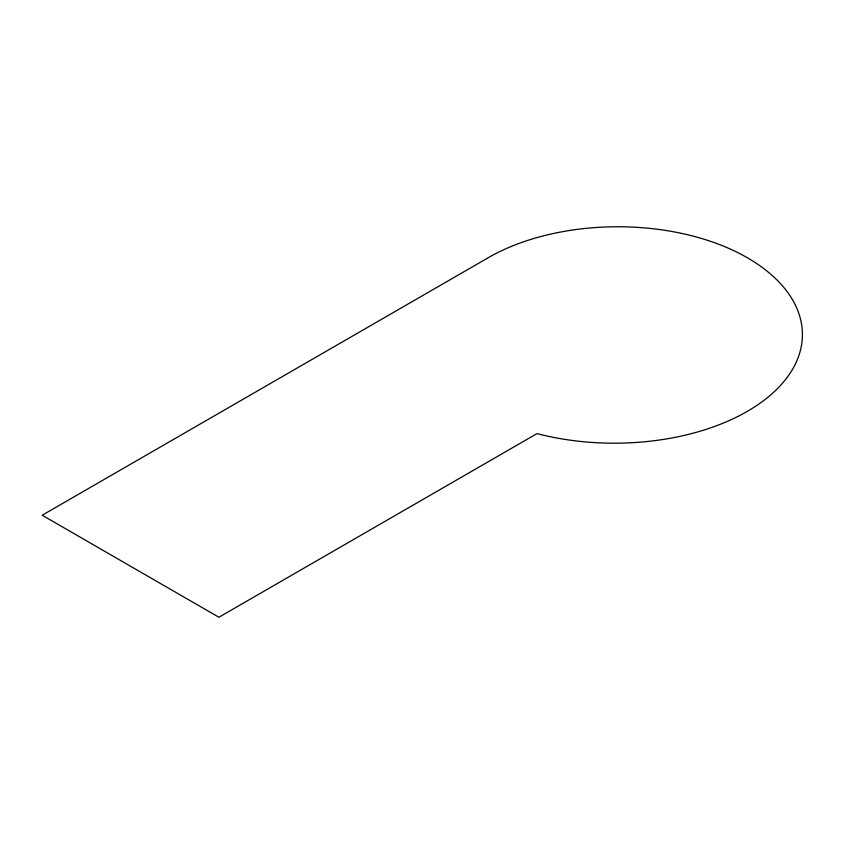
<?xml version="1.0" encoding="UTF-8"?>
<svg xmlns="http://www.w3.org/2000/svg" width="844" height="844" viewBox="0 0 844 844"><rect width="100%" height="100%" fill="white"/><g stroke="black" fill="none" stroke-linecap="round" stroke-linejoin="round"><path stroke-width="1.27" d="M486.482 258.728L42.2 515.23L218.902 617.249L536.974 433.616A188.191 108.644 0 0 0 768.399 396.849A188.191 108.644 0 0 0 749.018 258.728A183.264 105.806 0 0 0 486.482 258.728"/></g></svg>
